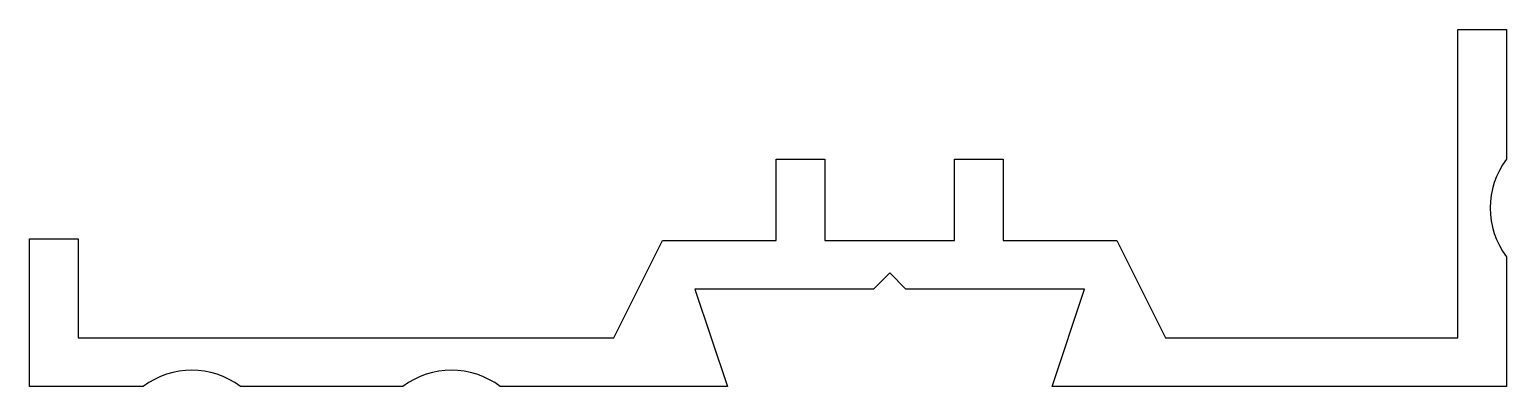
# Model space of a CAD drawing. Extents: x 365.4 to 410.9, y 216 to 227.
import ezdxf

# ---------------------------------------------------------------- set-up
doc = ezdxf.new("R2010")
doc.units = 0
doc.layers.add('ANA', color=220, linetype='CONTINUOUS')

msp = doc.modelspace()

# ---------------------------------------------------------------- linework, layer by layer
at = {"layer": 'ANA', "color": 0}
msp.add_lwpolyline([(400.398, 217.518), (409.398, 217.518), (409.398, 227.018), (410.898, 227.018), (410.898, 223.018, 0.333333), (410.898, 220.018), (410.898, 216.018), (396.898, 216.018), (397.898, 219.018), (392.398, 219.018), (391.898, 219.518), (391.398, 219.018), (385.898, 219.018), (386.898, 216.018), (379.898, 216.018, 0.333333), (376.898, 216.018), (371.898, 216.018, 0.333333), (368.898, 216.018), (365.398, 216.018), (365.398, 220.568), (366.898, 220.568), (366.898, 217.518), (383.398, 217.518), (384.898, 220.518), (388.398, 220.518), (388.398, 223.018), (389.898, 223.018), (389.898, 220.518), (391.398, 220.518), (391.898, 220.518), (392.398, 220.518), (393.898, 220.518), (393.898, 223.018), (395.398, 223.018), (395.398, 220.518), (398.898, 220.518)], format="xyb", close=True, dxfattribs=at)

doc.saveas('drawing.dxf')
